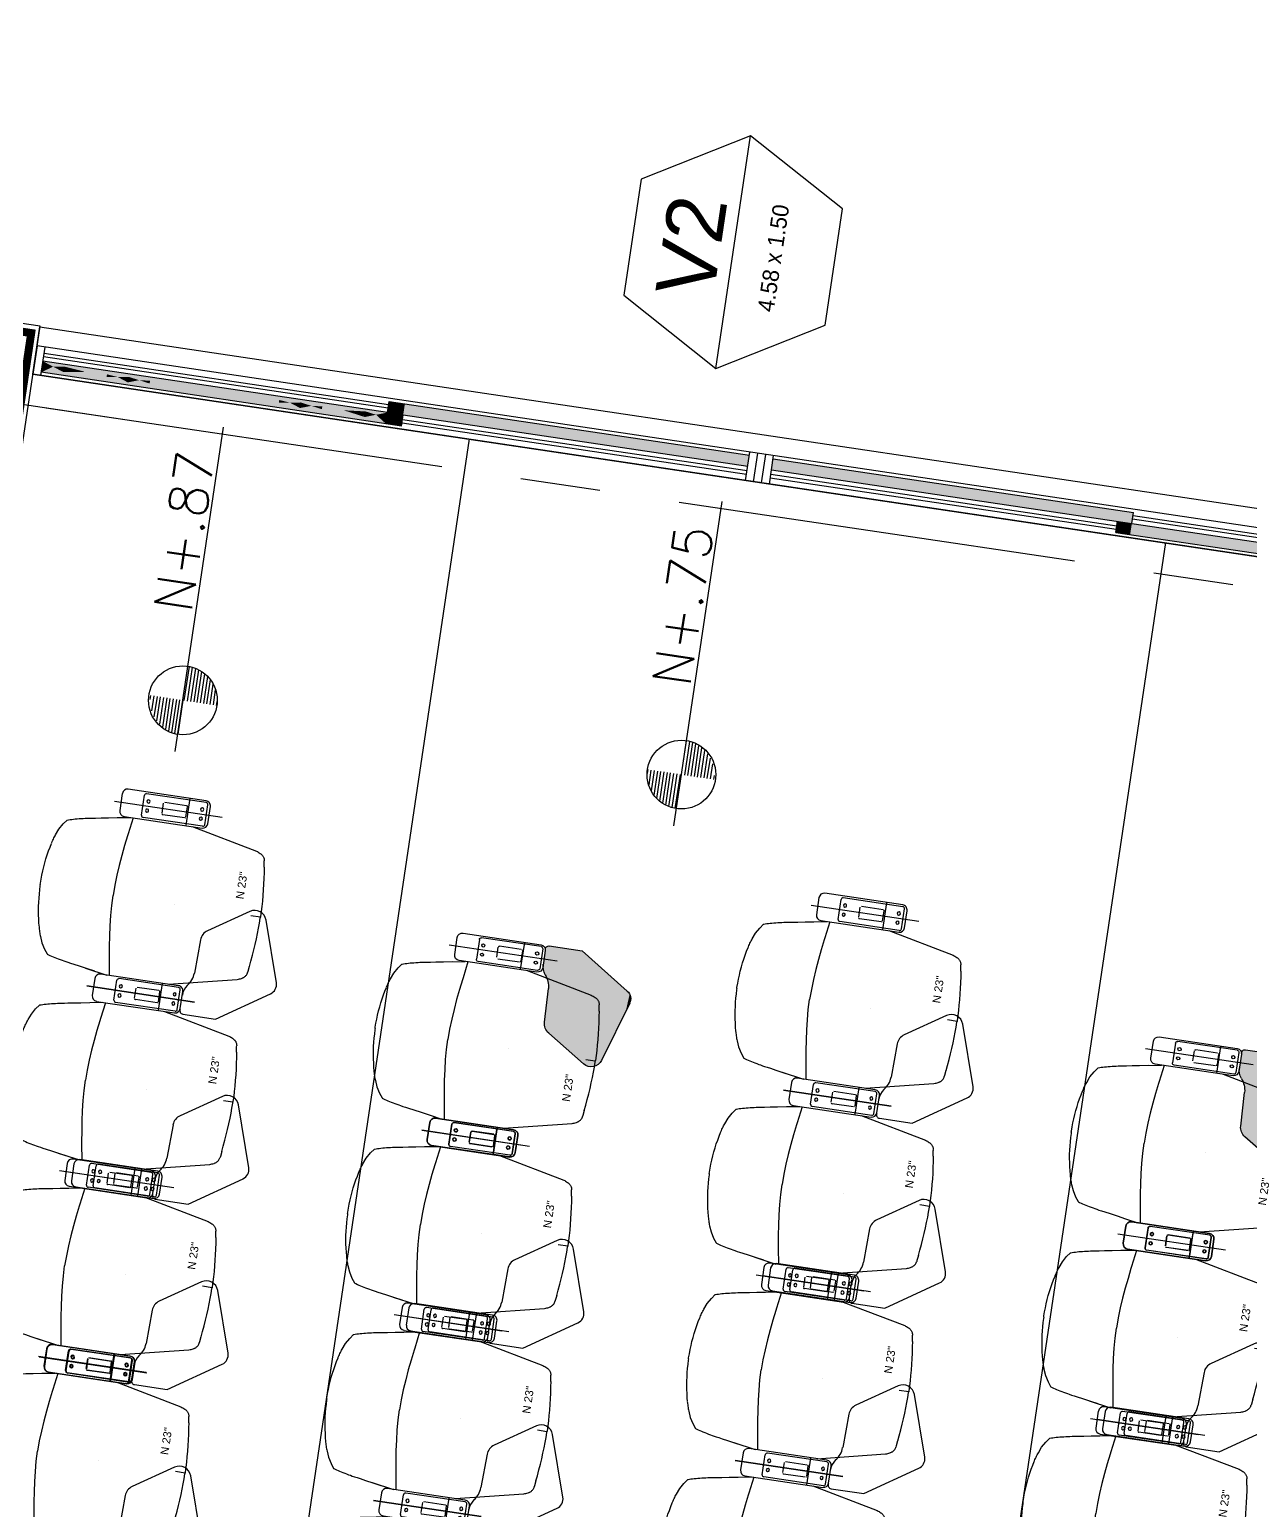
# Model space of a CAD drawing. Header units: millimetres. Extents: x 338 to 506, y 179 to 335.
# Drawn here: x 426.509 to 430.325, y 243.934 to 248.561 of the extents above; entities that cross this region are included whole.
import ezdxf
from ezdxf.enums import TextEntityAlignment as Align

# ---------------------------------------------------------------- set-up
doc = ezdxf.new("R2010")
doc.units = ezdxf.units.MM
doc.linetypes.add('CENTER', pattern=[2, 1.25, -0.25, 0.25, -0.25])
doc.linetypes.add('DASHED2', pattern=[0.375, 0.25, -0.125])
for name, color, linetype in [('COLUMNAS', 252, 'Continuous'), ('CUBIERTA', 254, 'Continuous'), ('DOORNOTE', 210, 'Continuous'), ('DOORNOTE___100', 210, 'Continuous'), ('EJES-COLUMNAS', 3, 'CENTER'), ('EJES_DE_COLUMNA', 255, 'DASHED2'), ('MUROS', 32, 'Continuous'), ('NOVA_PLUS_21__', 6, 'Continuous'), ('NOVA_PLUS_22__', 162, 'Continuous'), ('PISO', 253, 'Continuous'), ('REJAS', 151, 'Continuous'), ('TEXTO', 7, 'Continuous'), ('TEXTOS', 7, 'Continuous'), ('ZAPATA', 5, 'Continuous')]:
    doc.layers.add(name, color=color, linetype=linetype)
doc.styles.add('ARIAL', font='txt', dxfattribs={"height": 1})
doc.styles.add('JUAN', font='txt', dxfattribs={"height": 0.135})
doc.styles.add('NOTAS', font='simplex.shx')
doc.styles.get("Standard").update_dxf_attribs({"font": 'ARIALUNI.ttf'})

# ---------------------------------------------------------------- blocks, each defined once
blk = doc.blocks.new('*X723')
at = {"color": 0}
for p, q in [((3.3644, 4.875), (3.3824, 4.875)), ((3.3644, 4.86), (3.4337, 4.86)), ((3.3644, 4.845), (3.4583, 4.845)), ((3.3644, 4.83), (3.4758, 4.83)), ((3.3644, 4.815), (3.489, 4.815)), ((3.3644, 4.8), (3.4993, 4.8)), ((3.3644, 4.785), (3.5073, 4.785)), ((3.3644, 4.77), (3.5134, 4.77)), ((3.3644, 4.755), (3.5178, 4.755)), ((3.3644, 4.74), (3.5206, 4.74)), ((3.3644, 4.725), (3.522, 4.725))]:
    blk.add_line(p, q, dxfattribs=at)
blk = doc.blocks.new('*U1021')
at = {"layer": 'REJAS', "color": 18, "linetype": 'Continuous', "extrusion": (0, 0, -1)}
for points in [[(-69.9847, 68.7183), (-69.9672, 68.174), (-69.9672, 69.2627)], [(-69.9787, 69.2457), (-69.9672, 69.2627), (-69.9865, 69.2514)], [(-69.9672, 69.2627), (-69.9847, 69.2627), (-69.9865, 69.2514)], [(-69.9902, 69.2287), (-69.9781, 69.1947), (-69.9672, 69.2627)], [(-69.9891, 69.1266), (-69.976, 68.9905), (-69.9672, 69.2627)], [(-69.9847, 68.7183), (-70.0022, 69.2627), (-70.0022, 68.174)], [(-69.9847, 69.2627), (-70.0022, 69.2627), (-69.9865, 69.2514)], [(-70.0022, 69.2627), (-69.9962, 69.2457), (-69.9865, 69.2514)], [(-69.9891, 69.1266), (-70.0022, 69.2627), (-69.9935, 68.9905)], [(-69.9902, 69.2287), (-70.0022, 69.2627), (-69.9956, 69.1947)], [(-69.9902, 69.2287), (-69.9787, 69.2457), (-69.9865, 69.2514)], [(-69.9842, 69.2117), (-69.9902, 69.2287), (-69.9956, 69.1947)], [(-69.9865, 69.2514), (-69.9962, 69.2457), (-69.9902, 69.2287)], [(-69.9781, 69.1947), (-69.9812, 69.2032), (-69.986, 69.2003)], [(-69.986, 69.2003), (-69.9869, 69.1947), (-69.9781, 69.1947)], [(-69.9836, 69.1606), (-69.9781, 69.1947), (-69.9896, 69.1777)], [(-69.9869, 69.1947), (-69.9878, 69.189), (-69.9781, 69.1947)], [(-69.9781, 69.1947), (-69.9878, 69.189), (-69.9839, 69.1862)], [(-69.9812, 69.2032), (-69.9842, 69.2117), (-69.986, 69.2003)], [(-69.9836, 69.1606), (-69.9896, 69.1777), (-69.9924, 69.1606)], [(-69.9878, 69.189), (-69.9896, 69.1777), (-69.9839, 69.1862)], [(-69.9842, 69.2117), (-69.9899, 69.2032), (-69.986, 69.2003)], [(-69.9899, 69.2032), (-69.9956, 69.1947), (-69.986, 69.2003)], [(-69.9956, 69.1947), (-69.9869, 69.1947), (-69.986, 69.2003)], [(-69.9956, 69.1947), (-69.9878, 69.189), (-69.9869, 69.1947)], [(-69.9926, 69.1862), (-69.9878, 69.189), (-69.9956, 69.1947)], [(-69.9896, 69.1777), (-69.9878, 69.189), (-69.9926, 69.1862)], [(-69.9896, 69.1777), (-69.9956, 69.1947), (-69.9924, 69.1606)], [(-69.9891, 69.1266), (-69.9913, 69.0586), (-69.9825, 69.0586)], [(-69.9924, 69.1606), (-69.9891, 69.1266), (-69.9836, 69.1606)], [(-69.9825, 69.0586), (-69.988, 69.0246), (-69.976, 68.9905)], [(-69.9825, 69.0586), (-69.9913, 69.0586), (-69.988, 69.0246)], [(-69.988, 69.0246), (-69.9913, 69.0586), (-69.9935, 68.9905)], [(-69.979, 68.999), (-69.9838, 68.9962), (-69.976, 68.9905)], [(-69.976, 68.9905), (-69.9838, 68.9962), (-69.9847, 68.9905)], [(-69.9825, 68.9225), (-69.976, 68.9905), (-69.988, 68.9565)], [(-69.9847, 68.9905), (-69.9838, 68.9849), (-69.976, 68.9905)], [(-69.976, 68.9905), (-69.9838, 68.9849), (-69.979, 68.982)], [(-69.9891, 68.8544), (-69.9847, 68.7183), (-69.976, 68.9905)], [(-69.982, 69.0075), (-69.9838, 68.9962), (-69.979, 68.999)], [(-69.9838, 68.9849), (-69.982, 68.9735), (-69.979, 68.982)], [(-69.985, 69.016), (-69.9878, 69.0075), (-69.982, 69.0075)], [(-69.982, 69.0075), (-69.9878, 69.0075), (-69.9877, 68.999)], [(-69.9838, 68.9962), (-69.982, 69.0075), (-69.9877, 68.999)], [(-69.982, 68.9735), (-69.9838, 68.9849), (-69.9877, 68.982)], [(-69.9886, 68.9934), (-69.9838, 68.9962), (-69.9877, 68.999)], [(-69.9886, 68.9934), (-69.9847, 68.9905), (-69.9838, 68.9962)], [(-69.9886, 68.9877), (-69.9838, 68.9849), (-69.9847, 68.9905)], [(-69.9886, 68.9877), (-69.9877, 68.982), (-69.9838, 68.9849)], [(-69.9935, 68.9905), (-69.9847, 68.9905), (-69.9886, 68.9934)], [(-69.9886, 68.9877), (-69.9847, 68.9905), (-69.9935, 68.9905)], [(-69.988, 69.0246), (-69.9878, 69.0075), (-69.985, 69.016)], [(-69.9877, 68.999), (-69.9878, 69.0075), (-69.9935, 68.9905)], [(-69.9886, 68.9934), (-69.9877, 68.999), (-69.9935, 68.9905)], [(-69.9935, 68.9905), (-69.9877, 68.982), (-69.9886, 68.9877)], [(-69.9935, 68.9905), (-69.9878, 68.9735), (-69.9877, 68.982)], [(-69.9878, 69.0075), (-69.988, 69.0246), (-69.9907, 69.0075)], [(-69.9935, 68.9905), (-69.9878, 69.0075), (-69.9907, 69.0075)], [(-69.9907, 68.9735), (-69.9878, 68.9735), (-69.9935, 68.9905)], [(-69.988, 68.9565), (-69.9935, 68.9905), (-69.9913, 68.9225)], [(-69.9878, 68.9735), (-69.982, 68.9735), (-69.9877, 68.982)], [(-69.982, 68.9735), (-69.9878, 68.9735), (-69.985, 68.965)], [(-69.9825, 68.9225), (-69.988, 68.9565), (-69.9913, 68.9225)], [(-69.985, 68.965), (-69.9878, 68.9735), (-69.988, 68.9565)], [(-69.988, 68.9565), (-69.9878, 68.9735), (-69.9907, 68.9735)], [(-69.9913, 68.9225), (-69.9891, 68.8544), (-69.9825, 68.9225)], [(-69.9891, 68.5823), (-69.976, 68.4462), (-69.9847, 68.7183)], [(-69.9913, 68.5142), (-69.9825, 68.5142), (-69.9891, 68.5823)], [(-69.9825, 68.5142), (-69.988, 68.4802), (-69.976, 68.4462)], [(-69.9825, 68.5142), (-69.9913, 68.5142), (-69.988, 68.4802)], [(-69.985, 68.4717), (-69.988, 68.4802), (-69.9878, 68.4632)], [(-69.988, 68.4802), (-69.9907, 68.4632), (-69.9878, 68.4632)], [(-69.988, 68.4802), (-69.9913, 68.5142), (-69.9935, 68.4462)], [(-69.9891, 68.3101), (-69.9672, 68.174), (-69.976, 68.4462)], [(-69.976, 68.4462), (-69.979, 68.4547), (-69.9838, 68.4518)], [(-69.9847, 68.4462), (-69.976, 68.4462), (-69.9838, 68.4518)], [(-69.9825, 68.3781), (-69.976, 68.4462), (-69.988, 68.4121)], [(-69.979, 68.4377), (-69.976, 68.4462), (-69.9838, 68.4405)], [(-69.976, 68.4462), (-69.9847, 68.4462), (-69.9838, 68.4405)], [(-69.9838, 68.4518), (-69.979, 68.4547), (-69.982, 68.4632)], [(-69.982, 68.4291), (-69.979, 68.4377), (-69.9838, 68.4405)], [(-69.982, 68.4632), (-69.985, 68.4717), (-69.9878, 68.4632)], [(-69.982, 68.4632), (-69.9877, 68.4547), (-69.9838, 68.4518)], [(-69.9878, 68.4632), (-69.9877, 68.4547), (-69.982, 68.4632)], [(-69.9838, 68.4405), (-69.9877, 68.4377), (-69.982, 68.4291)], [(-69.982, 68.4291), (-69.9877, 68.4377), (-69.9878, 68.4291)], [(-69.985, 68.4206), (-69.982, 68.4291), (-69.9878, 68.4291)], [(-69.9886, 68.449), (-69.9838, 68.4518), (-69.9877, 68.4547)], [(-69.9886, 68.449), (-69.9847, 68.4462), (-69.9838, 68.4518)], [(-69.9886, 68.4433), (-69.9838, 68.4405), (-69.9847, 68.4462)], [(-69.9886, 68.4433), (-69.9877, 68.4377), (-69.9838, 68.4405)], [(-69.9886, 68.449), (-69.9935, 68.4462), (-69.9847, 68.4462)], [(-69.9935, 68.4462), (-69.9886, 68.4433), (-69.9847, 68.4462)], [(-69.988, 68.4121), (-69.985, 68.4206), (-69.9878, 68.4291)], [(-69.9935, 68.4462), (-69.9877, 68.4547), (-69.9878, 68.4632)], [(-69.9935, 68.4462), (-69.9886, 68.449), (-69.9877, 68.4547)], [(-69.9877, 68.4377), (-69.9935, 68.4462), (-69.9878, 68.4291)], [(-69.9886, 68.4433), (-69.9935, 68.4462), (-69.9877, 68.4377)], [(-69.9907, 68.4632), (-69.9935, 68.4462), (-69.9878, 68.4632)], [(-69.9935, 68.4462), (-69.9907, 68.4291), (-69.9878, 68.4291)], [(-69.9878, 68.4291), (-69.9907, 68.4291), (-69.988, 68.4121)], [(-69.988, 68.4121), (-69.9935, 68.4462), (-69.9913, 68.3781)], [(-69.9891, 68.3101), (-69.9935, 68.4462), (-70.0022, 68.174)], [(-69.9825, 68.3781), (-69.988, 68.4121), (-69.9913, 68.3781)], [(-69.9891, 68.3101), (-69.9825, 68.3781), (-69.9913, 68.3781)], [(-69.9924, 68.276), (-69.9836, 68.276), (-69.9891, 68.3101)], [(-69.9836, 68.276), (-69.9896, 68.259), (-69.9781, 68.242)], [(-69.9781, 68.242), (-69.9839, 68.2505), (-69.9878, 68.2477)], [(-69.9869, 68.242), (-69.9781, 68.242), (-69.9878, 68.2477)], [(-69.9836, 68.276), (-69.9924, 68.276), (-69.9896, 68.259)], [(-69.9878, 68.2477), (-69.9839, 68.2505), (-69.9896, 68.259)], [(-69.9956, 68.242), (-69.9869, 68.242), (-69.9878, 68.2477)], [(-69.9896, 68.259), (-69.9926, 68.2505), (-69.9878, 68.2477)], [(-69.9926, 68.2505), (-69.9956, 68.242), (-69.9878, 68.2477)], [(-69.9896, 68.259), (-69.9924, 68.276), (-69.9956, 68.242)], [(-69.9902, 68.208), (-69.9672, 68.174), (-69.9781, 68.242)], [(-69.9781, 68.242), (-69.986, 68.2363), (-69.9812, 68.2335)], [(-69.986, 68.2363), (-69.9781, 68.242), (-69.9869, 68.242)], [(-69.9902, 68.208), (-69.9865, 68.1853), (-69.9787, 68.191)], [(-69.9812, 68.2335), (-69.986, 68.2363), (-69.9842, 68.225)], [(-69.9842, 68.225), (-69.9956, 68.242), (-69.9902, 68.208)], [(-69.9842, 68.225), (-69.986, 68.2363), (-69.9899, 68.2335)], [(-69.9899, 68.2335), (-69.986, 68.2363), (-69.9956, 68.242)], [(-69.9956, 68.242), (-69.986, 68.2363), (-69.9869, 68.242)], [(-69.9865, 68.1853), (-69.9902, 68.208), (-69.9962, 68.191)], [(-69.9902, 68.208), (-69.9956, 68.242), (-70.0022, 68.174)], [(-69.9787, 68.191), (-69.9865, 68.1853), (-69.9672, 68.174)], [(-69.9672, 68.174), (-69.9865, 68.1853), (-69.9847, 68.174)], [(-69.9847, 68.149), (-69.9672, 68.124), (-69.9672, 68.174)], [(-69.976, 68.1615), (-69.9672, 68.174), (-69.9847, 68.1656)], [(-69.9672, 68.174), (-69.9847, 68.174), (-69.9847, 68.1656)], [(-69.9847, 68.149), (-69.976, 68.1615), (-69.9847, 68.1656)], [(-69.9847, 68.174), (-69.9865, 68.1853), (-70.0022, 68.174)], [(-69.9847, 68.149), (-70.0022, 68.174), (-70.0022, 68.124)], [(-70.0022, 68.174), (-69.9935, 68.1698), (-69.9847, 68.174)], [(-69.9935, 68.1698), (-69.9847, 68.1656), (-69.9847, 68.174)], [(-70.0022, 68.174), (-69.9935, 68.1615), (-69.9847, 68.1656)], [(-69.9847, 68.1656), (-69.9935, 68.1615), (-69.9847, 68.149)], [(-70.0022, 68.174), (-69.9865, 68.1853), (-69.9962, 68.191)], [(-70.0022, 68.174), (-70.0372, 68.124), (-70.0022, 68.124)], [(-70.0022, 68.174), (-70.0372, 68.174), (-70.0372, 68.124)], [(-69.976, 68.1365), (-69.9847, 68.1323), (-69.9672, 68.124)], [(-69.9672, 68.124), (-69.9847, 68.1323), (-69.9847, 68.124)], [(-69.9847, 68.149), (-69.9847, 68.1323), (-69.976, 68.1365)], [(-69.9847, 68.1323), (-69.9847, 68.149), (-69.9935, 68.1365)], [(-70.0022, 68.124), (-69.9847, 68.1323), (-69.9935, 68.1365)], [(-69.9935, 68.1281), (-69.9847, 68.124), (-69.9847, 68.1323)], [(-70.0022, 68.124), (-69.9847, 68.124), (-69.9935, 68.1281)], [(-70.0022, 68.124), (-70.0372, 67.0352), (-70.0022, 67.0352)], [(-70.0022, 68.124), (-70.0372, 68.124), (-70.0372, 67.0352)]]:
    blk.add_solid(points, dxfattribs=at)
blk = doc.blocks.new('*U1022')
at = {"layer": 'REJAS', "color": 18, "linetype": 'Continuous', "extrusion": (0, 0, -1)}
for points in [[(-70.0022, 66.9602), (-70.0372, 65.8215), (-70.0022, 65.8215)], [(-70.0022, 66.9602), (-70.0372, 66.9602), (-70.0372, 65.8215)], [(-69.9672, 65.867), (-70.0022, 65.8215), (-69.9672, 65.8215)], [(-69.9672, 65.867), (-70.0022, 65.867), (-70.0022, 65.8215)], [(-69.9672, 65.8215), (-70.0022, 64.7327), (-69.9672, 64.7327)], [(-69.9672, 65.8215), (-70.0022, 65.8215), (-70.0022, 64.7327)]]:
    blk.add_solid(points, dxfattribs=at)
blk = doc.blocks.new('WWWDTAG')
at = {"layer": 'DOORNOTE'}
blk.add_line((-3.832, 0), (3.832, 0), dxfattribs=at)
blk.add_lwpolyline([(3.832, 0), (1.916, 3.318), (-1.916, 3.318), (-3.832, 0), (-1.916, -3.318), (1.916, -3.318)], close=True, dxfattribs=at)
at = {"layer": 'DOORNOTE', "style": 'ARIAL'}
for tag, p in [('DOORTYPE', (0, 1.391)), ('DOORNO.', (0, -1.59))]:
    blk.add_attdef(tag, text='', height=1.9, dxfattribs=at).set_placement(p, align=Align.MIDDLE)
blk = doc.blocks.new('*X731')
at = {"color": 0}
for p, q in [((3.3644, 4.875), (3.3824, 4.875)), ((3.3644, 4.86), (3.4337, 4.86)), ((3.3644, 4.845), (3.4583, 4.845)), ((3.3644, 4.83), (3.4758, 4.83)), ((3.3644, 4.815), (3.489, 4.815)), ((3.3644, 4.8), (3.4993, 4.8)), ((3.3644, 4.785), (3.5073, 4.785)), ((3.3644, 4.77), (3.5134, 4.77)), ((3.3644, 4.755), (3.5178, 4.755)), ((3.3644, 4.74), (3.5206, 4.74)), ((3.3644, 4.725), (3.522, 4.725))]:
    blk.add_line(p, q, dxfattribs=at)
blk = doc.blocks.new('EJES_ESTRUCTURALES')
at = {"layer": 'EJES_DE_COLUMNA', "color": 9, "linetype": 'CENTER'}
blk.add_line((701.07988, 131.2663), (701.07988, 199.7363), dxfattribs=at)
blk = doc.blocks.new('COLUMNAS')
at = {"layer": 'COLUMNAS', "color": 6}
blk.add_lwpolyline([(-576.9526, 188.906), (-577.4526, 188.906), (-577.4526, 188.406), (-576.9526, 188.406), (-576.9526, 188.906)], dxfattribs=at)
at = {"layer": 'COLUMNAS', "color": 6, "const_width": 0.025}
blk.add_lwpolyline([(-577.4276, 188.4301), (-576.9776, 188.4301), (-576.9776, 188.8801), (-577.4276, 188.8801)], close=True, dxfattribs=at)
at = {"layer": 'EJES-COLUMNAS'}
blk.add_line((-577.2026, 188.0438), (-577.2026, 189.2438), dxfattribs=at)
blk.add_line((-577.2026, 188.0438), (-577.2026, 189.2438), dxfattribs=at)
blk = doc.blocks.new('ZAPATA')
at = {"layer": 'ZAPATA', "linetype": 'Continuous'}
for p, q in [((-31.5, 0), (31.5, 0)), ((-37.5, -194), (-37.5, -6)), ((37.5, -194), (37.5, -6)), ((-19.8, -134.2), (-19.8, -65.8)), ((15.8, -61.8), (-15.8, -61.8)), ((19.8, -65.8), (19.8, -134.2)), ((-15.8, -138.2), (15.8, -138.2)), ((-31.5, -200), (31.5, -200))]:
    blk.add_line(p, q, dxfattribs=at)
at = {"layer": 'ZAPATA', "linetype": 'Continuous', "const_width": 0.15, "flags": 128}
for points in [[(-15.8, -61.8), (-17.2, -62), (-18.2, -62.6)], [(18.2, -62.6), (17, -62), (15.8, -61.8)], [(19.2, -63.7), (19.6, -64.5), (19.8, -65.8)], [(-19.2, -136.3), (-19.7, -135.1), (-19.8, -134.2)], [(-18.2, -137.4), (-17, -138), (-15.8, -138.2)], [(19.8, -134.2), (19.6, -135.5), (19.2, -136.3)]]:
    blk.add_lwpolyline(points, dxfattribs=at)
at = {"layer": 'ZAPATA', "linetype": 'Continuous'}
for centre, radius, start, end in [((-31.5, -6), 6, 90, 180), ((31.5, -6), 6, 0, 90), ((-14.5, -15), 5, 1.1673, 358.8327), ((14.5, -15), 5, 181.1673, 178.8327), ((-15.8, -65.8), 4, 147.7923, 180), ((-15.8, -65.8), 4, 125.9209, 147.7923), ((-15.8, -134.2), 4, 212.2077, 234.0791), ((15.8, -134.2), 4, 270, 305.9209), ((15.8, -134.2), 4, 305.9209, 327.8595), ((-14.5, -185), 5, 1.1673, 358.8327), ((14.5, -185), 5, 181.1673, 178.8327), ((-31.5, -194), 6, 180, 270), ((31.5, -194), 6, 270, 0)]:
    blk.add_arc(centre, radius, start, end, dxfattribs=at)
blk = doc.blocks.new('BRAZO_FORMALITE')
at = {"layer": 'NOVA_PLUS_21__', "color": 0}
for p, q in [((0, 0.2318), (0, -0.1085)), ((-0.0431, 0.1948), (-0.0431, -0.0515)), ((0.027, 0.2109), (-0.027, 0.2109)), ((0.0431, -0.0515), (0.0431, 0.1948)), ((0.0431, 0), (-0.0431, 0)), ((-0.027, -0.0675), (0.027, -0.0675))]:
    blk.add_line(p, q, dxfattribs=at)
for centre, start, end in [((-0.027, 0.1948), 90, 180), ((0.027, 0.1948), 0, 90), ((-0.027, -0.0515), 180, 270), ((0.027, -0.0515), 270, 0)]:
    blk.add_arc(centre, 0.016, start, end, dxfattribs=at)
at = {"xscale": 0.0009999999310821, "yscale": 0.0009999999310821, "zscale": 0.0009999999310821}
blk.add_blockref('ZAPATA', (0, 0.1415), dxfattribs=at)
blk = doc.blocks.new('BRAZO_CON_MESA')
at = {"layer": 'NOVA_PLUS_21__', "color": 0}
for p, q in [((0, -0.1085), (0, 0.2318)), ((-0.0431, 0.1948), (-0.0431, -0.0515)), ((0.027, 0.2109), (-0.027, 0.2109)), ((0.0431, -0.0515), (0.0431, 0.1948)), ((0.0431, 0), (-0.0431, 0)), ((-0.027, -0.0675), (0.027, -0.0675))]:
    blk.add_line(p, q, dxfattribs=at)
at = {"layer": 'NOVA_PLUS_21__', "color": 254}
for p, q in [((-0.0431, -0.0775), (-0.0431, -0.1812)), ((0.1949, -0.0983), (0.0891, -0.0946)), ((0.3054, -0.2379), (0.2263, -0.116)), ((-0.0431, -0.1812), (0.0603, -0.3396)), ((0.097, -0.3526), (0.2863, -0.2918))]:
    blk.add_line(p, q, dxfattribs=at)
at = {"layer": 'NOVA_PLUS_21__', "color": 0}
for centre, start, end in [((-0.027, 0.1948), 90, 180), ((0.027, 0.1948), 0, 90), ((-0.027, -0.0515), 180, 270), ((0.027, -0.0515), 270, 0)]:
    blk.add_arc(centre, 0.016, start, end, dxfattribs=at)
at = {"layer": 'NOVA_PLUS_21__', "color": 254}
for centre, radius, start, end in [((-0.0322, -0.0779), 0.0109, 75.3445, 178.2176), ((0.0156, -0.1206), 0.0531, 52.718, 90), ((0.0916, -0.0273), 0.0673, 229.3525, 267.8373), ((0.1935, -0.1373), 0.0391, 33, 88), ((0.2752, -0.2575), 0.036, 288, 33), ((0.0871, -0.3221), 0.032, 213, 288)]:
    blk.add_arc(centre, radius, start, end, dxfattribs=at)
at = {"xscale": 0.0009999999310821, "yscale": 0.0009999999310821, "zscale": 0.0009999999310821}
blk.add_blockref('ZAPATA', (0, 0.1415), dxfattribs=at)
blk = doc.blocks.new('*U15')
at = {"layer": 'NOVA_PLUS_22__', "color": 1}
blk.add_text('N 23"', height=0.025, dxfattribs=at).set_placement((0.0468, 0.0602))
blk = doc.blocks.new('SILLA_NOVA_CON_MESA_23')
at = {"layer": 'NOVA_PLUS_22__', "color": 1}
for p, q in [((-0.0429, 0.6943), (-0.0559, 0.6932)), ((-0.0299, 0.6952), (-0.0429, 0.6943)), ((-0.0168, 0.6957), (-0.0299, 0.6952)), ((-0.0038, 0.696), (-0.0168, 0.6957)), ((0, 0.696), (-0.0038, 0.696)), ((0, 0.696), (0.0038, 0.696)), ((0.0038, 0.696), (0.0168, 0.6957)), ((0.0168, 0.6957), (0.0299, 0.6952)), ((0.0299, 0.6952), (0.0429, 0.6943)), ((0.0429, 0.6943), (0.0559, 0.6932)), ((-0.1976, 0.6529), (-0.2113, 0.6426)), ((-0.1796, 0.6635), (-0.1976, 0.6529)), ((-0.161, 0.6711), (-0.1796, 0.6635)), ((-0.1575, 0.6724), (-0.161, 0.6711)), ((-0.1539, 0.6737), (-0.1575, 0.6724)), ((-0.1502, 0.6749), (-0.1539, 0.6737)), ((-0.1511, 0.6727), (-0.151, 0.6727)), ((-0.1464, 0.6761), (-0.1502, 0.6749)), ((-0.1425, 0.6772), (-0.1464, 0.6761)), ((-0.1385, 0.6783), (-0.1425, 0.6772)), ((-0.1346, 0.6794), (-0.1385, 0.6783)), ((-0.1325, 0.6799), (-0.1346, 0.6794)), ((-0.1203, 0.6828), (-0.1324, 0.6799)), ((-0.1075, 0.6854), (-0.1203, 0.6828)), ((-0.0947, 0.6878), (-0.1075, 0.6854)), ((-0.0818, 0.6899), (-0.0947, 0.6878)), ((-0.0689, 0.6917), (-0.0818, 0.6899)), ((-0.0559, 0.6932), (-0.0689, 0.6917)), ((0.0559, 0.6932), (0.0689, 0.6917)), ((0.0689, 0.6917), (0.0818, 0.6899)), ((0.0818, 0.6899), (0.0947, 0.6878)), ((0.0947, 0.6878), (0.1075, 0.6854)), ((0.1075, 0.6854), (0.1203, 0.6828)), ((0.1203, 0.6828), (0.1324, 0.6799)), ((0.1325, 0.6799), (0.1346, 0.6794)), ((0.1346, 0.6794), (0.1385, 0.6783)), ((0.1385, 0.6783), (0.1425, 0.6772)), ((0.1425, 0.6772), (0.1464, 0.6761)), ((0.1464, 0.6761), (0.1502, 0.6749)), ((0.1502, 0.6749), (0.1539, 0.6737)), ((0.1539, 0.6737), (0.1575, 0.6724)), ((0.1575, 0.6724), (0.161, 0.6711)), ((0.161, 0.6711), (0.1796, 0.6635)), ((0.1796, 0.6635), (0.1976, 0.6529)), ((0.1976, 0.6529), (0.2113, 0.6426)), ((-0.2214, 0.606), (-0.2227, 0.5999)), ((-0.2201, 0.6119), (-0.2214, 0.606)), ((-0.2187, 0.6175), (-0.2201, 0.6119)), ((-0.2173, 0.6229), (-0.2187, 0.6175)), ((-0.2159, 0.628), (-0.2173, 0.6229)), ((-0.2145, 0.633), (-0.2159, 0.628)), ((-0.213, 0.6377), (-0.2145, 0.633)), ((-0.2116, 0.6419), (-0.213, 0.6377)), ((-0.2113, 0.6426), (-0.2116, 0.6419)), ((0.2113, 0.6426), (0.2116, 0.6419)), ((0.2116, 0.6419), (0.213, 0.6377)), ((0.213, 0.6377), (0.2145, 0.633)), ((0.2145, 0.633), (0.2159, 0.628)), ((0.2159, 0.628), (0.2173, 0.6229)), ((0.2173, 0.6229), (0.2187, 0.6175)), ((0.2187, 0.6175), (0.2201, 0.6119)), ((0.2201, 0.6119), (0.2214, 0.606)), ((0.2214, 0.606), (0.2227, 0.5999)), ((-0.2309, 0.5555), (-0.2338, 0.5383)), ((-0.2291, 0.566), (-0.2309, 0.5555)), ((-0.2277, 0.5743), (-0.2291, 0.566)), ((-0.2264, 0.5814), (-0.2277, 0.5743)), ((-0.2252, 0.5877), (-0.2264, 0.5814)), ((-0.224, 0.5935), (-0.2252, 0.5877)), ((-0.2227, 0.5999), (-0.224, 0.5935)), ((0.2227, 0.5999), (0.224, 0.5935)), ((0.224, 0.5935), (0.2252, 0.5877)), ((0.2252, 0.5877), (0.2264, 0.5814)), ((0.2264, 0.5814), (0.2277, 0.5743)), ((0.2277, 0.5743), (0.2291, 0.566)), ((0.2291, 0.566), (0.2309, 0.5555)), ((0.2309, 0.5555), (0.2338, 0.5383)), ((-0.2375, 0.5169), (-0.249, 0.4481)), ((-0.2377, 0.5154), (-0.2422, 0.4885)), ((-0.2338, 0.5383), (-0.2377, 0.5154)), ((0.2338, 0.5383), (0.2377, 0.5154)), ((0.2377, 0.5154), (0.2422, 0.4885)), ((-0.0955, 0.4607), (-0.0637, 0.4634)), ((-0.0637, 0.4634), (-0.0319, 0.4652)), ((-0.0319, 0.4652), (0, 0.4658)), ((0.0319, 0.4652), (0, 0.4658)), ((0.0637, 0.4634), (0.0319, 0.4652)), ((0.0955, 0.4607), (0.0637, 0.4634)), ((0.2422, 0.4885), (0.249, 0.4481)), ((-0.249, 0.4395), (-0.1974, 0.4474)), ((-0.1974, 0.4474), (-0.1904, 0.4485)), ((-0.1904, 0.4485), (-0.1589, 0.4531)), ((-0.1589, 0.4531), (-0.1272, 0.4572)), ((-0.1272, 0.4572), (-0.0955, 0.4607)), ((0.1272, 0.4572), (0.0955, 0.4607)), ((0.1589, 0.4531), (0.1272, 0.4572)), ((0.1904, 0.4485), (0.1589, 0.4531)), ((0.1974, 0.4474), (0.1904, 0.4485)), ((0.249, 0.4395), (0.1974, 0.4474)), ((-0.2552, 0.4112), (-0.2552, 0.4112)), ((-0.249, 0.2529), (-0.2027, 0.0429)), ((0, 0.273), (0, 0.273)), ((0.249, 0.253), (0.2027, 0.0429)), ((-0.2027, 0.0429), (-0.2015, 0.0396)), ((-0.2015, 0.0396), (-0.2003, 0.0365)), ((-0.2003, 0.0365), (-0.1991, 0.0335)), ((-0.1991, 0.0335), (-0.1975, 0.0302)), ((-0.1975, 0.0302), (-0.1965, 0.0283)), ((-0.1965, 0.0283), (-0.1956, 0.0269)), ((-0.1956, 0.0269), (-0.1948, 0.0256)), ((-0.1948, 0.0256), (-0.1938, 0.0243)), ((-0.1938, 0.0243), (-0.1928, 0.023)), ((-0.1928, 0.023), (-0.1916, 0.0218)), ((-0.1916, 0.0218), (-0.1903, 0.0205)), ((-0.1903, 0.0205), (-0.1887, 0.0192)), ((-0.1887, 0.0192), (-0.1869, 0.018)), ((-0.1869, 0.018), (-0.1849, 0.0168)), ((-0.1849, 0.0168), (-0.1827, 0.0158)), ((-0.1827, 0.0158), (-0.1803, 0.015)), ((-0.1803, 0.015), (-0.1778, 0.0144)), ((-0.1778, 0.0144), (-0.1766, 0.0142)), ((-0.1731, 0.0138), (-0.1766, 0.0142)), ((-0.1766, 0.0142), (-0.1766, 0.0142)), ((-0.1569, 0.0116), (-0.1731, 0.0138)), ((-0.1569, 0.0115), (-0.1402, 0.0094)), ((-0.1402, 0.0094), (-0.1212, 0.0072)), ((-0.1212, 0.0072), (-0.1034, 0.0054)), ((-0.1034, 0.0054), (-0.0864, 0.0038)), ((-0.0864, 0.0038), (-0.0683, 0.0024)), ((-0.0683, 0.0024), (-0.051, 0.0014)), ((-0.051, 0.0014), (-0.0343, 0.0006)), ((-0.0343, 0.0006), (-0.0183, 0.0002)), ((-0.0183, 0.0002), (-0.0027, 0)), ((-0.0027, 0), (0, 0)), ((0, 0), (0, 0.0301)), ((0, 0), (0, 0.0301)), ((0.0027, 0), (0, 0)), ((0.0183, 0.0002), (0.0027, 0)), ((0.0343, 0.0006), (0.0183, 0.0002)), ((0.051, 0.0014), (0.0343, 0.0006)), ((0.0683, 0.0024), (0.051, 0.0014)), ((0.0864, 0.0038), (0.0683, 0.0024)), ((0.1034, 0.0054), (0.0864, 0.0038)), ((0.1212, 0.0072), (0.1034, 0.0054)), ((0.1402, 0.0094), (0.1212, 0.0072)), ((0.1569, 0.0115), (0.1402, 0.0094)), ((0.1569, 0.0116), (0.1731, 0.0138)), ((0.1731, 0.0138), (0.1766, 0.0142)), ((0.1778, 0.0144), (0.1766, 0.0142)), ((0.1766, 0.0142), (0.1766, 0.0142)), ((0.1803, 0.015), (0.1778, 0.0144)), ((0.1827, 0.0158), (0.1803, 0.015)), ((0.1849, 0.0168), (0.1827, 0.0158)), ((0.1869, 0.018), (0.1849, 0.0168)), ((0.1887, 0.0192), (0.1869, 0.018)), ((0.1903, 0.0205), (0.1887, 0.0192)), ((0.1916, 0.0218), (0.1903, 0.0205)), ((0.1928, 0.023), (0.1916, 0.0218)), ((0.1938, 0.0243), (0.1928, 0.023)), ((0.1948, 0.0256), (0.1938, 0.0243)), ((0.1956, 0.0269), (0.1948, 0.0256)), ((0.1965, 0.0283), (0.1956, 0.0269)), ((0.1975, 0.0302), (0.1965, 0.0283)), ((0.1991, 0.0335), (0.1975, 0.0302)), ((0.2003, 0.0365), (0.1991, 0.0335)), ((0.2015, 0.0396), (0.2003, 0.0365)), ((0.2027, 0.0429), (0.2015, 0.0396))]:
    blk.add_line(p, q, dxfattribs=at)
for name, p in [('BRAZO_CON_MESA', (-0.2921, 0.273)), ('BRAZO_FORMALITE', (0.2921, 0.273)), ('*U15', (0, 0))]:
    blk.add_blockref(name, p)
blk = doc.blocks.new('*U17')
at = {"layer": 'NOVA_PLUS_22__', "color": 1, "linetype": 'Continuous', "extrusion": (0, 0, -1)}
for points in [[(-0.2352, 0.188), (-0.3352, 0.1831), (-0.2251, 0.1831)], [(-0.2444, 0.1947), (-0.3352, 0.188), (-0.2352, 0.188)], [(-0.2352, 0.188), (-0.3352, 0.188), (-0.3352, 0.1831)], [(-0.2457, 0.1955), (-0.3352, 0.1947), (-0.2444, 0.1947)], [(-0.2444, 0.1947), (-0.3352, 0.1947), (-0.3352, 0.188)], [(-0.2488, 0.1975), (-0.3352, 0.1955), (-0.2457, 0.1955)], [(-0.2457, 0.1955), (-0.3352, 0.1955), (-0.3352, 0.1947)], [(-0.2516, 0.1993), (-0.3349, 0.1975), (-0.2488, 0.1975)], [(-0.2488, 0.1975), (-0.3349, 0.1975), (-0.3352, 0.1955)], [(-0.2519, 0.1994), (-0.3343, 0.1993), (-0.2516, 0.1993)], [(-0.2516, 0.1993), (-0.3343, 0.1993), (-0.3349, 0.1975)], [(-0.256, 0.2012), (-0.3343, 0.1994), (-0.2519, 0.1994)], [(-0.2519, 0.1994), (-0.3343, 0.1994), (-0.3343, 0.1993)], [(-0.2595, 0.2027), (-0.3333, 0.2012), (-0.256, 0.2012)], [(-0.256, 0.2012), (-0.3333, 0.2012), (-0.3343, 0.1994)], [(-0.2597, 0.2027), (-0.3321, 0.2027), (-0.2595, 0.2027)], [(-0.2595, 0.2027), (-0.3321, 0.2027), (-0.3333, 0.2012)], [(-0.2649, 0.2041), (-0.3321, 0.2027), (-0.2597, 0.2027)], [(-0.2597, 0.2027), (-0.3321, 0.2027), (-0.3321, 0.2027)], [(-0.2679, 0.2048), (-0.3305, 0.2041), (-0.2649, 0.2041)], [(-0.2649, 0.2041), (-0.3305, 0.2041), (-0.3321, 0.2027)], [(-0.2711, 0.2051), (-0.3292, 0.2048), (-0.2679, 0.2048)], [(-0.2679, 0.2048), (-0.3292, 0.2048), (-0.3305, 0.2041)], [(-0.2765, 0.2055), (-0.3288, 0.2051), (-0.2711, 0.2051)], [(-0.2711, 0.2051), (-0.3288, 0.2051), (-0.3292, 0.2048)], [(-0.2765, 0.2055), (-0.3275, 0.2055), (-0.3288, 0.2051)], [(-0.321, 0.2056), (-0.3275, 0.2055), (-0.3191, 0.2055)], [(-0.3216, 0.2057), (-0.3272, 0.2056), (-0.321, 0.2056)], [(-0.321, 0.2056), (-0.3272, 0.2056), (-0.3275, 0.2055)], [(-0.3229, 0.2059), (-0.3269, 0.2057), (-0.3216, 0.2057)], [(-0.3216, 0.2057), (-0.3269, 0.2057), (-0.3272, 0.2056)], [(-0.3249, 0.206), (-0.3254, 0.2059), (-0.3229, 0.2059)], [(-0.3229, 0.2059), (-0.3254, 0.2059), (-0.3269, 0.2057)], [(-0.0658, 0.157), (-0.3352, 0.0918), (-0.0235, 0.0918)], [(-0.0705, 0.1629), (-0.3352, 0.157), (-0.0658, 0.157)], [(-0.0658, 0.157), (-0.3352, 0.157), (-0.3352, 0.0918)], [(-0.0762, 0.1677), (-0.3352, 0.1629), (-0.0705, 0.1629)], [(-0.0705, 0.1629), (-0.3352, 0.1629), (-0.3352, 0.157)], [(-0.0827, 0.1714), (-0.3352, 0.1677), (-0.0762, 0.1677)], [(-0.0762, 0.1677), (-0.3352, 0.1677), (-0.3352, 0.1629)], [(-0.0898, 0.1738), (-0.3352, 0.1714), (-0.0827, 0.1714)], [(-0.0827, 0.1714), (-0.3352, 0.1714), (-0.3352, 0.1677)], [(-0.0972, 0.1748), (-0.3352, 0.1738), (-0.0898, 0.1738)], [(-0.0898, 0.1738), (-0.3352, 0.1738), (-0.3352, 0.1714)], [(-0.203, 0.1785), (-0.3352, 0.1748), (-0.0972, 0.1748)], [(-0.0972, 0.1748), (-0.3352, 0.1748), (-0.3352, 0.1738)], [(-0.2143, 0.1798), (-0.3352, 0.1785), (-0.203, 0.1785)], [(-0.203, 0.1785), (-0.3352, 0.1785), (-0.3352, 0.1748)], [(-0.2251, 0.1831), (-0.3352, 0.1798), (-0.2143, 0.1798)], [(-0.2143, 0.1798), (-0.3352, 0.1798), (-0.3352, 0.1785)], [(-0.2251, 0.1831), (-0.3352, 0.1831), (-0.3352, 0.1798)], [(-0.0235, 0.0918), (-0.2982, 0.0351), (0.0133, 0.0351)], [(-0.0235, 0.0918), (-0.3352, 0.0918), (-0.2982, 0.0351)], [(0.0183, 0.023), (-0.286, 0.0164), (0.0191, 0.0164)], [(0.0191, 0.0164), (-0.2817, 0.0099), (0.0187, 0.0099)], [(0.0191, 0.0164), (-0.286, 0.0164), (-0.2817, 0.0099)], [(0.0187, 0.0099), (-0.2775, 0.0035), (0.017, 0.0035)], [(0.0187, 0.0099), (-0.2817, 0.0099), (-0.2775, 0.0035)], [(0.0164, 0.0293), (-0.2903, 0.023), (0.0183, 0.023)], [(0.0183, 0.023), (-0.2903, 0.023), (-0.286, 0.0164)], [(0.017, 0.0035), (-0.2736, -0.0025), (0.0143, -0.0025)], [(0.017, 0.0035), (-0.2775, 0.0035), (-0.2736, -0.0025)], [(0.0133, 0.0351), (-0.2944, 0.0293), (0.0164, 0.0293)], [(0.0164, 0.0293), (-0.2944, 0.0293), (-0.2903, 0.023)], [(0.0133, 0.0351), (-0.2982, 0.0351), (-0.2944, 0.0293)], [(0.0143, -0.0025), (-0.2701, -0.0079), (0.0105, -0.0079)], [(0.0143, -0.0025), (-0.2736, -0.0025), (-0.2701, -0.0079)], [(0.0105, -0.0079), (-0.2671, -0.0125), (0.0058, -0.0125)], [(0.0105, -0.0079), (-0.2701, -0.0079), (-0.2671, -0.0125)], [(0.0058, -0.0125), (-0.2647, -0.0162), (0.0003, -0.0162)], [(0.0058, -0.0125), (-0.2671, -0.0125), (-0.2647, -0.0162)], [(0.0003, -0.0162), (-0.263, -0.0188), (-0.0058, -0.0188)], [(0.0003, -0.0162), (-0.2647, -0.0162), (-0.263, -0.0188)], [(-0.0058, -0.0188), (-0.2318, -0.0667), (-0.1549, -0.0667)], [(-0.0058, -0.0188), (-0.263, -0.0188), (-0.2318, -0.0667)], [(-0.1549, -0.0667), (-0.2281, -0.0713), (-0.1693, -0.0713)], [(-0.1549, -0.0667), (-0.2318, -0.0667), (-0.2281, -0.0713)], [(-0.1693, -0.0713), (-0.2236, -0.0752), (-0.1814, -0.0752)], [(-0.1693, -0.0713), (-0.2281, -0.0713), (-0.2236, -0.0752)], [(-0.1814, -0.0752), (-0.2185, -0.0782), (-0.1907, -0.0782)], [(-0.1814, -0.0752), (-0.2236, -0.0752), (-0.2185, -0.0782)], [(-0.1907, -0.0782), (-0.2143, -0.0796), (-0.1953, -0.0796)], [(-0.1907, -0.0782), (-0.2185, -0.0782), (-0.2143, -0.0796)], [(-0.1953, -0.0796), (-0.2129, -0.0802), (-0.1976, -0.0802)], [(-0.1953, -0.0796), (-0.2143, -0.0796), (-0.2129, -0.0802)], [(-0.1976, -0.0802), (-0.2081, -0.0809), (-0.2011, -0.0809)], [(-0.1976, -0.0802), (-0.2129, -0.0802), (-0.2081, -0.0809)], [(-0.2011, -0.0809), (-0.2081, -0.0809), (-0.207, -0.0811)]]:
    blk.add_solid(points, dxfattribs=at)
blk = doc.blocks.new('*U18')
at = {"layer": 'NOVA_PLUS_22__', "color": 1}
blk.add_text('N 23"', height=0.025, dxfattribs=at).set_placement((-0.138, 0.0602))
blk = doc.blocks.new('SILLA_NOVA_CON_MESA_23_IZQ')
at = {"layer": 'NOVA_PLUS_22__', "color": 1}
for p, q in [((-0.0429, 0.6943), (-0.0559, 0.6932)), ((-0.0299, 0.6952), (-0.0429, 0.6943)), ((-0.0168, 0.6957), (-0.0299, 0.6952)), ((-0.0038, 0.696), (-0.0168, 0.6957)), ((0, 0.696), (-0.0038, 0.696)), ((0, 0.696), (0.0038, 0.696)), ((0.0038, 0.696), (0.0168, 0.6957)), ((0.0168, 0.6957), (0.0299, 0.6952)), ((0.0299, 0.6952), (0.0429, 0.6943)), ((0.0429, 0.6943), (0.0559, 0.6932)), ((-0.1976, 0.6529), (-0.2113, 0.6426)), ((-0.1796, 0.6635), (-0.1976, 0.6529)), ((-0.161, 0.6711), (-0.1796, 0.6635)), ((-0.1575, 0.6724), (-0.161, 0.6711)), ((-0.1539, 0.6737), (-0.1575, 0.6724)), ((-0.1502, 0.6749), (-0.1539, 0.6737)), ((-0.1464, 0.6761), (-0.1502, 0.6749)), ((-0.1425, 0.6772), (-0.1464, 0.6761)), ((-0.1385, 0.6783), (-0.1425, 0.6772)), ((-0.1346, 0.6794), (-0.1385, 0.6783)), ((-0.1325, 0.6799), (-0.1346, 0.6794)), ((-0.1203, 0.6828), (-0.1324, 0.6799)), ((-0.1075, 0.6854), (-0.1203, 0.6828)), ((-0.0947, 0.6878), (-0.1075, 0.6854)), ((-0.0818, 0.6899), (-0.0947, 0.6878)), ((-0.0689, 0.6917), (-0.0818, 0.6899)), ((-0.0559, 0.6932), (-0.0689, 0.6917)), ((0.0559, 0.6932), (0.0689, 0.6917)), ((0.0689, 0.6917), (0.0818, 0.6899)), ((0.0818, 0.6899), (0.0947, 0.6878)), ((0.0947, 0.6878), (0.1075, 0.6854)), ((0.1075, 0.6854), (0.1203, 0.6828)), ((0.1203, 0.6828), (0.1324, 0.6799)), ((0.1325, 0.6799), (0.1346, 0.6794)), ((0.1346, 0.6794), (0.1385, 0.6783)), ((0.1385, 0.6783), (0.1425, 0.6772)), ((0.1425, 0.6772), (0.1464, 0.6761)), ((0.1464, 0.6761), (0.1502, 0.6749)), ((0.1502, 0.6749), (0.1539, 0.6737)), ((0.1511, 0.6727), (0.151, 0.6727)), ((0.1539, 0.6737), (0.1575, 0.6724)), ((0.1575, 0.6724), (0.161, 0.6711)), ((0.161, 0.6711), (0.1796, 0.6635)), ((0.1796, 0.6635), (0.1976, 0.6529)), ((0.1976, 0.6529), (0.2113, 0.6426)), ((-0.2214, 0.606), (-0.2227, 0.5999)), ((-0.2201, 0.6119), (-0.2214, 0.606)), ((-0.2187, 0.6175), (-0.2201, 0.6119)), ((-0.2173, 0.6229), (-0.2187, 0.6175)), ((-0.2159, 0.628), (-0.2173, 0.6229)), ((-0.2145, 0.633), (-0.2159, 0.628)), ((-0.213, 0.6377), (-0.2145, 0.633)), ((-0.2116, 0.6419), (-0.213, 0.6377)), ((-0.2113, 0.6426), (-0.2116, 0.6419)), ((0.2113, 0.6426), (0.2116, 0.6419)), ((0.2116, 0.6419), (0.213, 0.6377)), ((0.213, 0.6377), (0.2145, 0.633)), ((0.2145, 0.633), (0.2159, 0.628)), ((0.2159, 0.628), (0.2173, 0.6229)), ((0.2173, 0.6229), (0.2187, 0.6175)), ((0.2187, 0.6175), (0.2201, 0.6119)), ((0.2201, 0.6119), (0.2214, 0.606)), ((0.2214, 0.606), (0.2227, 0.5999)), ((-0.2309, 0.5555), (-0.2338, 0.5383)), ((-0.2291, 0.566), (-0.2309, 0.5555)), ((-0.2277, 0.5743), (-0.2291, 0.566)), ((-0.2264, 0.5814), (-0.2277, 0.5743)), ((-0.2252, 0.5877), (-0.2264, 0.5814)), ((-0.224, 0.5935), (-0.2252, 0.5877)), ((-0.2227, 0.5999), (-0.224, 0.5935)), ((0.2227, 0.5999), (0.224, 0.5935)), ((0.224, 0.5935), (0.2252, 0.5877)), ((0.2252, 0.5877), (0.2264, 0.5814)), ((0.2264, 0.5814), (0.2277, 0.5743)), ((0.2277, 0.5743), (0.2291, 0.566)), ((0.2291, 0.566), (0.2309, 0.5555)), ((0.2309, 0.5555), (0.2338, 0.5383)), ((-0.2377, 0.5154), (-0.2422, 0.4885)), ((-0.2338, 0.5383), (-0.2377, 0.5154)), ((0.2338, 0.5383), (0.2377, 0.5154)), ((0.2375, 0.5169), (0.249, 0.4481)), ((0.2377, 0.5154), (0.2422, 0.4885)), ((-0.2422, 0.4885), (-0.249, 0.4481)), ((-0.0955, 0.4607), (-0.0637, 0.4634)), ((-0.0637, 0.4634), (-0.0319, 0.4652)), ((-0.0319, 0.4652), (0, 0.4658)), ((0.0319, 0.4652), (0, 0.4658)), ((0.0637, 0.4634), (0.0319, 0.4652)), ((0.0955, 0.4607), (0.0637, 0.4634)), ((-0.249, 0.4395), (-0.1974, 0.4474)), ((-0.1974, 0.4474), (-0.1904, 0.4485)), ((-0.1904, 0.4485), (-0.1589, 0.4531)), ((-0.1589, 0.4531), (-0.1272, 0.4572)), ((-0.1272, 0.4572), (-0.0955, 0.4607)), ((0.1272, 0.4572), (0.0955, 0.4607)), ((0.1589, 0.4531), (0.1272, 0.4572)), ((0.1904, 0.4485), (0.1589, 0.4531)), ((0.1974, 0.4474), (0.1904, 0.4485)), ((0.249, 0.4395), (0.1974, 0.4474)), ((0.2552, 0.4112), (0.2552, 0.4112)), ((-0.249, 0.253), (-0.2027, 0.0429)), ((0, 0.273), (0, 0.273)), ((0.249, 0.2529), (0.2027, 0.0429)), ((-0.2027, 0.0429), (-0.2015, 0.0396)), ((-0.2015, 0.0396), (-0.2003, 0.0365)), ((-0.2003, 0.0365), (-0.1991, 0.0335)), ((-0.1991, 0.0335), (-0.1975, 0.0302)), ((-0.1975, 0.0302), (-0.1965, 0.0283)), ((-0.1965, 0.0283), (-0.1956, 0.0269)), ((-0.1956, 0.0269), (-0.1948, 0.0256)), ((-0.1948, 0.0256), (-0.1938, 0.0243)), ((-0.1938, 0.0243), (-0.1928, 0.023)), ((-0.1928, 0.023), (-0.1916, 0.0218)), ((-0.1916, 0.0218), (-0.1903, 0.0205)), ((-0.1903, 0.0205), (-0.1887, 0.0192)), ((-0.1887, 0.0192), (-0.1869, 0.018)), ((-0.1869, 0.018), (-0.1849, 0.0168)), ((-0.1849, 0.0168), (-0.1827, 0.0158)), ((-0.1827, 0.0158), (-0.1803, 0.015)), ((-0.1803, 0.015), (-0.1778, 0.0144)), ((-0.1778, 0.0144), (-0.1766, 0.0142)), ((-0.1731, 0.0138), (-0.1766, 0.0142)), ((-0.1766, 0.0142), (-0.1766, 0.0142)), ((-0.1569, 0.0116), (-0.1731, 0.0138)), ((-0.1569, 0.0115), (-0.1402, 0.0094)), ((-0.1402, 0.0094), (-0.1212, 0.0072)), ((-0.1212, 0.0072), (-0.1034, 0.0054)), ((-0.1034, 0.0054), (-0.0864, 0.0038)), ((-0.0864, 0.0038), (-0.0683, 0.0024)), ((-0.0683, 0.0024), (-0.051, 0.0014)), ((-0.051, 0.0014), (-0.0343, 0.0006)), ((-0.0343, 0.0006), (-0.0183, 0.0002)), ((-0.0183, 0.0002), (-0.0027, 0)), ((0, 0), (0, 0.0301)), ((0, 0), (0, 0.0301)), ((0.0183, 0.0002), (0.0027, 0)), ((0.0343, 0.0006), (0.0183, 0.0002)), ((0.051, 0.0014), (0.0343, 0.0006)), ((0.0683, 0.0024), (0.051, 0.0014)), ((0.0864, 0.0038), (0.0683, 0.0024)), ((0.1034, 0.0054), (0.0864, 0.0038)), ((0.1212, 0.0072), (0.1034, 0.0054)), ((0.1402, 0.0094), (0.1212, 0.0072)), ((0.1569, 0.0115), (0.1402, 0.0094)), ((0.1569, 0.0116), (0.1731, 0.0138)), ((0.1731, 0.0138), (0.1766, 0.0142)), ((0.1778, 0.0144), (0.1766, 0.0142)), ((0.1766, 0.0142), (0.1766, 0.0142)), ((0.1803, 0.015), (0.1778, 0.0144)), ((0.1827, 0.0158), (0.1803, 0.015)), ((0.1849, 0.0168), (0.1827, 0.0158)), ((0.1869, 0.018), (0.1849, 0.0168)), ((0.1887, 0.0192), (0.1869, 0.018)), ((0.1903, 0.0205), (0.1887, 0.0192)), ((0.1916, 0.0218), (0.1903, 0.0205)), ((0.1928, 0.023), (0.1916, 0.0218)), ((0.1938, 0.0243), (0.1928, 0.023)), ((0.1948, 0.0256), (0.1938, 0.0243)), ((0.1956, 0.0269), (0.1948, 0.0256)), ((0.1965, 0.0283), (0.1956, 0.0269)), ((0.1975, 0.0302), (0.1965, 0.0283)), ((0.1991, 0.0335), (0.1975, 0.0302)), ((0.2003, 0.0365), (0.1991, 0.0335)), ((0.2015, 0.0396), (0.2003, 0.0365)), ((0.2027, 0.0429), (0.2015, 0.0396)), ((-0.0027, 0), (0, 0)), ((0.0027, 0), (0, 0))]:
    blk.add_line(p, q, dxfattribs=at)
at = {"extrusion": (0, 0, -1), "zscale": -1}
for name, p in [('BRAZO_FORMALITE', (0.2921, 0.273)), ('BRAZO_CON_MESA', (-0.2921, 0.273))]:
    blk.add_blockref(name, p, dxfattribs=at)
blk.add_blockref('*U18', (0, 0))
at = {"layer": 'NOVA_PLUS_22__', "color": 1, "linetype": 'Continuous'}
blk.add_blockref('*U17', (0, 0), dxfattribs=at)
blk = doc.blocks.new('SILLAS_AUDITORIO_B10')
at = {"xscale": 1.000002162051302, "yscale": 1.000002162051302, "zscale": 1.000002162051302}
for name, p in [('SILLA_NOVA_CON_MESA_23', (2854.7521, 1969.7199)), ('SILLA_NOVA_CON_MESA_23', (2855.3363, 1969.7199)), ('SILLA_NOVA_CON_MESA_23', (2853.5842, 1969.6972)), ('SILLA_NOVA_CON_MESA_23', (2854.1693, 1969.6989)), ('SILLA_NOVA_CON_MESA_23', (2853.2942, 1968.5972)), ('SILLA_NOVA_CON_MESA_23', (2853.8784, 1968.5972)), ('SILLA_NOVA_CON_MESA_23', (2854.4611, 1968.6182)), ('SILLA_NOVA_CON_MESA_23_IZQ', (2855.0454, 1968.6182)), ('SILLA_NOVA_CON_MESA_23', (2853.5842, 1967.4972)), ('SILLA_NOVA_CON_MESA_23', (2854.1684, 1967.4972)), ('SILLA_NOVA_CON_MESA_23', (2854.7511, 1967.5182)), ('SILLA_NOVA_CON_MESA_23', (2855.3353, 1967.5182)), ('SILLA_NOVA_CON_MESA_23', (2853.8784, 1966.3972)), ('SILLA_NOVA_CON_MESA_23', (2854.4611, 1966.4182)), ('SILLA_NOVA_CON_MESA_23_IZQ', (2855.0454, 1966.4182))]:
    blk.add_blockref(name, p, dxfattribs=at)
blk = doc.blocks.new('A$C7152A42C')
at = {"layer": 'MUROS'}
blk.add_lwpolyline([(70.10721, 67.76272), (70.10721, 64.70772), (69.95721, 64.70772), (69.95721, 69.28772), (70.10721, 69.28772), (70.10721, 67.76272)], dxfattribs=at)
at = {"layer": 'PISO'}
for p, q in [((62.2454, 67.90772), (69.959, 67.90772)), ((62.2454, 65.70772), (69.959, 65.70772))]:
    blk.add_line(p, q, dxfattribs=at)
at = {"layer": 'REJAS', "color": 18}
for p, q in [((69.95721, 69.28772), (69.95721, 64.70772)), ((70.04721, 69.28772), (69.95721, 69.28772)), ((69.95721, 69.26272), (70.04721, 69.26272)), ((69.96721, 68.12397), (69.96721, 69.26272)), ((70.00221, 68.12397), (70.00221, 69.26272)), ((70.01721, 69.26272), (70.01721, 68.17397)), ((70.02721, 69.26272), (70.02721, 68.17397)), ((70.04721, 64.70772), (70.04721, 69.28772)), ((70.00221, 68.17397), (70.03721, 68.17397)), ((70.03721, 68.17397), (70.03721, 67.03522)), ((69.96721, 68.12397), (70.00221, 68.12397)), ((69.97721, 68.12397), (69.97721, 67.03522)), ((69.98721, 67.03522), (69.98721, 68.12397)), ((70.00221, 68.12397), (70.00221, 67.03522)), ((69.95721, 67.03522), (70.04721, 67.03522)), ((69.95721, 67.01022), (70.04721, 67.01022)), ((69.95721, 66.98522), (70.04721, 66.98522)), ((69.95721, 66.96022), (70.04721, 66.96022)), ((69.97721, 66.96022), (69.97721, 65.86697)), ((69.98721, 65.86697), (69.98721, 66.96022)), ((70.00221, 66.96022), (70.00221, 65.82147)), ((70.03721, 66.96022), (70.03721, 65.82147)), ((69.96721, 65.86697), (70.00221, 65.86697)), ((69.96721, 65.86697), (69.96721, 64.73272)), ((70.00221, 65.82147), (70.03721, 65.82147)), ((70.00221, 65.82147), (70.00221, 64.73272)), ((70.01721, 65.82147), (70.01721, 64.73272)), ((70.02721, 65.82147), (70.02721, 64.73272))]:
    blk.add_line(p, q, dxfattribs=at)
at = {"layer": 'TEXTOS'}
for p, q in [((68.85679, 68.67395), (69.88171, 68.67395)), ((68.85679, 67.09832), (69.88171, 67.09832))]:
    blk.add_line(p, q, dxfattribs=at)
for centre in [(69.01877, 68.67395), (69.01877, 67.09832)]:
    blk.add_circle(centre, 0.10747, dxfattribs=at)
at = {"layer": 'CUBIERTA'}
blk.add_blockref('COLUMNAS', (647.06158, -119.11823), dxfattribs=at)
at = {"layer": 'CUBIERTA', "color": 32}
blk.add_blockref('SILLAS_AUDITORIO_B10', (-2786.95242, -1901.38547), dxfattribs=at)
at = {"layer": 'DOORNOTE___100', "color": 7}
ref = blk.add_blockref('WWWDTAG', (70.65721, 67.17864), dxfattribs=dict(at, xscale=0.0958358650524881, yscale=0.0958358650524881, zscale=0.0958358650524881))
ref.add_attrib('DOORNO.', '4.58 x 1.50', dxfattribs={"layer": 'DOORNOTE', "height": 0.0510432, "style": 'JUAN'}).set_placement((70.65721, 67.02627), align=Align.CENTER)
ref.add_attrib('DOORTYPE', 'V2', dxfattribs={"layer": 'DOORNOTE', "height": 0.182088, "style": 'ARIAL'}).set_placement((70.65721, 67.31199), align=Align.MIDDLE)
at = {"layer": 'EJES_DE_COLUMNA'}
blk.add_blockref('EJES_ESTRUCTURALES', (-631.22088, -95.28525), dxfattribs=at)
at = {"layer": 'REJAS', "color": 18, "linetype": 'Continuous'}
for name in ['*U1021', '*U1022']:
    blk.add_blockref(name, (0, 0), dxfattribs=at)
at = {"layer": 'TEXTOS', "xscale": -0.6813862963641899, "yscale": 0.6813862963641899, "zscale": 0.6813862963641899}
for p in [(71.31123, 65.4544), (71.31123, 63.88334)]:
    blk.add_blockref('*X731', p, dxfattribs=at)
at = {"layer": 'TEXTOS', "xscale": -0.6813862963641899, "yscale": 0.6813862963641899, "zscale": 0.6813862963641899, "rotation": 180}
for p in [(66.72631, 71.88894), (66.72631, 70.31787)]:
    blk.add_blockref('*X723', p, dxfattribs=at)
at = {"layer": 'TEXTO', "style": 'NOTAS'}
for s, p in [('N+.87', (69.54161, 68.74744)), ('N+.75', (69.54161, 67.1718))]:
    blk.add_text(s, height=0.119932, dxfattribs=at).set_placement(p, align=Align.MIDDLE_CENTER)

msp = doc.modelspace()

# ---------------------------------------------------------------- block references
at = {"layer": 'MUROS', "color": 32, "rotation": 81.53046525965426}
msp.add_blockref('A$C7152A42C', (484.7482, 168.0844), dxfattribs=at)

doc.saveas('drawing.dxf')
